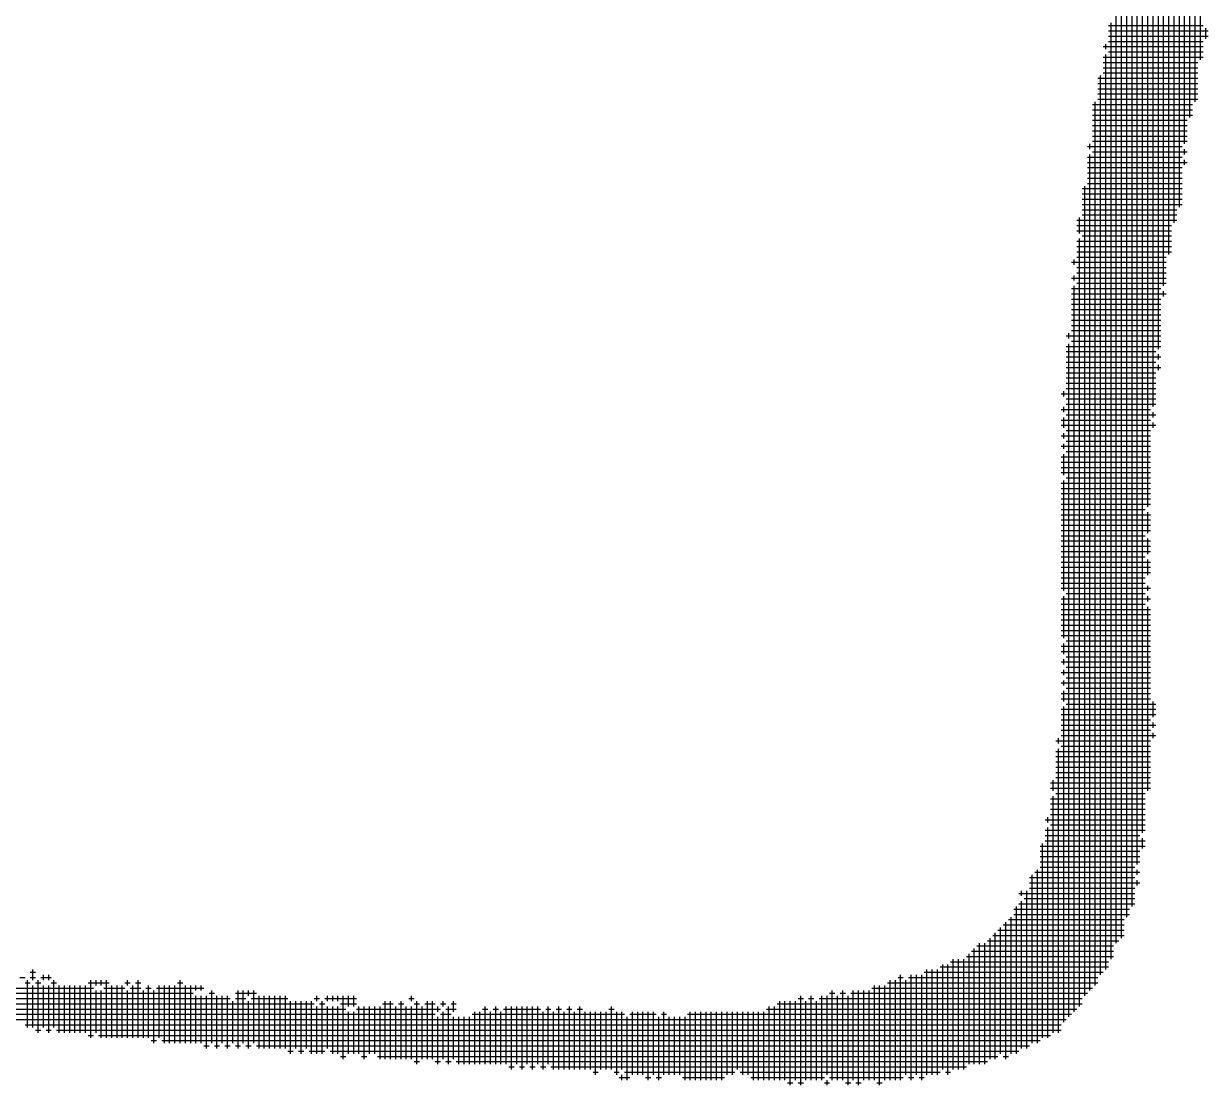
# Model space of a CAD drawing. Header units: feet. Extents: x 0 to 168200, y 0 to 118800.
# Drawn here: x 107194.3 to 107620, y 5256.2 to 5637.7 of the extents above; entities that cross this region are included whole.
import ezdxf

# ---------------------------------------------------------------- set-up
doc = ezdxf.new("R2010")
doc.units = ezdxf.units.FT
doc.header["$LTSCALE"] = 1100
doc.header["$MEASUREMENT"] = 0
doc.layers.add('CX-MISC', color=2, linetype='CONTINUOUS')

# ---------------------------------------------------------------- blocks, each defined once
blk = doc.blocks.new('CXGLOGO-싸인3')
at = {"layer": 'CX-MISC'}
for p, q in [((480.347, 81.907, 1090.783), (480.347, 122.227, 1090.783)), ((479.927, 78.547, 1090.783), (479.927, 120.547, 1090.783)), ((479.507, 77.287, 1090.783), (479.507, 119.707, 1090.783)), ((479.087, 75.187, 1090.783), (479.087, 117.607, 1090.783)), ((478.667, 70.147, 1090.783), (478.667, 116.347, 1090.783)), ((478.247, 68.887, 1090.783), (478.247, 113.827, 1090.783)), ((476.567, 54.187, 1090.783), (476.567, 112.987, 1090.783)), ((476.987, 58.807, 1090.783), (476.987, 113.407, 1090.783)), ((477.407, 63.847, 1090.783), (477.407, 112.987, 1090.783)), ((477.827, 66.367, 1090.783), (477.827, 113.407, 1090.783)), ((476.147, 46.207, 1090.783), (476.147, 102.907, 1090.783)), ((475.727, 20.167, 1090.783), (475.727, 100.387, 1090.783)), ((475.307, 17.647, 1090.783), (475.307, 98.287, 1090.783)), ((474.887, 14.287, 1090.783), (474.887, 96.607, 1090.783)), ((474.467, 13.447, 1090.783), (474.467, 93.667, 1090.783)), ((474.047, 11.767, 1090.783), (474.047, 91.147, 1090.783)), ((473.627, 11.347, 1090.783), (473.627, 88.207, 1090.783)), ((472.997, 84.637, 1090.783), (480.557, 84.637, 1090.783)), ((472.997, 84.217, 1090.783), (480.977, 84.217, 1090.783)), ((473.207, 10.087, 1090.783), (473.207, 84.847, 1090.783)), ((480.767, 83.587, 1090.783), (480.767, 84.427, 1090.783)), ((472.997, 83.797, 1090.783), (480.977, 83.797, 1090.783)), ((472.997, 83.377, 1090.783), (480.557, 83.377, 1090.783)), ((472.577, 82.957, 1090.783), (480.557, 82.957, 1090.783)), ((472.787, 82.747, 1090.783), (472.787, 83.167, 1090.783)), ((472.787, 9.247, 1090.783), (472.787, 82.327, 1090.783)), ((472.997, 82.537, 1090.783), (480.557, 82.537, 1090.783)), ((472.577, 82.117, 1090.783), (480.557, 82.117, 1090.783)), ((472.577, 81.697, 1090.783), (480.137, 81.697, 1090.783)), ((472.157, 80.437, 1090.783), (480.137, 80.437, 1090.783)), ((472.367, 8.827, 1090.783), (472.367, 80.647, 1090.783)), ((472.577, 81.277, 1090.783), (480.137, 81.277, 1090.783)), ((472.577, 80.857, 1090.783), (480.137, 80.857, 1090.783)), ((472.157, 80.017, 1090.783), (480.137, 80.017, 1090.783)), ((472.157, 79.597, 1090.783), (480.137, 79.597, 1090.783)), ((471.947, 7.987, 1090.783), (471.947, 78.547, 1090.783)), ((472.157, 79.177, 1090.783), (480.137, 79.177, 1090.783)), ((472.157, 78.757, 1090.783), (480.137, 78.757, 1090.783)), ((471.737, 78.337, 1090.783), (479.717, 78.337, 1090.783)), ((471.737, 77.917, 1090.783), (479.717, 77.917, 1090.783)), ((471.737, 77.497, 1090.783), (479.717, 77.497, 1090.783)), ((471.737, 77.077, 1090.783), (479.297, 77.077, 1090.783)), ((471.737, 76.657, 1090.783), (479.297, 76.657, 1090.783)), ((471.737, 76.237, 1090.783), (479.297, 76.237, 1090.783)), ((471.737, 75.817, 1090.783), (479.297, 75.817, 1090.783)), ((471.317, 74.977, 1090.783), (478.877, 74.977, 1090.783)), ((471.527, 74.767, 1090.783), (471.527, 75.187, 1090.783)), ((471.737, 75.397, 1090.783), (479.297, 75.397, 1090.783)), ((479.087, 74.347, 1090.783), (479.087, 74.767, 1090.783)), ((471.317, 74.137, 1090.783), (478.877, 74.137, 1090.783)), ((471.527, 7.567, 1090.783), (471.527, 74.347, 1090.783)), ((471.737, 74.557, 1090.783), (479.297, 74.557, 1090.783)), ((479.087, 73.507, 1090.783), (479.087, 73.927, 1090.783)), ((471.317, 73.717, 1090.783), (479.297, 73.717, 1090.783)), ((471.317, 73.297, 1090.783), (478.877, 73.297, 1090.783)), ((471.317, 72.877, 1090.783), (478.877, 72.877, 1090.783)), ((471.317, 72.457, 1090.783), (478.877, 72.457, 1090.783)), ((471.317, 72.037, 1090.783), (478.877, 72.037, 1090.783)), ((470.897, 71.617, 1090.783), (478.877, 71.617, 1090.783)), ((470.897, 71.197, 1090.783), (478.877, 71.197, 1090.783)), ((471.107, 7.147, 1090.783), (471.107, 71.827, 1090.783)), ((470.897, 70.777, 1090.783), (478.877, 70.777, 1090.783)), ((470.897, 70.357, 1090.783), (478.877, 70.357, 1090.783)), ((470.477, 69.097, 1090.783), (478.457, 69.097, 1090.783)), ((470.687, 68.047, 1090.783), (470.687, 69.307, 1090.783)), ((470.897, 69.937, 1090.783), (478.457, 69.937, 1090.783)), ((470.897, 69.517, 1090.783), (478.457, 69.517, 1090.783)), ((470.477, 68.677, 1090.783), (478.037, 68.677, 1090.783)), ((470.477, 68.257, 1090.783), (478.037, 68.257, 1090.783)), ((470.477, 67.417, 1090.783), (478.037, 67.417, 1090.783)), ((470.687, 6.307, 1090.783), (470.687, 67.627, 1090.783)), ((470.897, 67.837, 1090.783), (478.037, 67.837, 1090.783)), ((470.477, 66.997, 1090.783), (478.037, 66.997, 1090.783)), ((470.477, 66.577, 1090.783), (478.037, 66.577, 1090.783)), ((470.057, 65.737, 1090.783), (477.617, 65.737, 1090.783)), ((470.267, 65.527, 1090.783), (470.267, 65.947, 1090.783)), ((470.477, 66.157, 1090.783), (477.617, 66.157, 1090.783)), ((470.477, 65.317, 1090.783), (477.617, 65.317, 1090.783)), ((470.057, 64.477, 1090.783), (477.617, 64.477, 1090.783)), ((470.267, 64.267, 1090.783), (470.267, 64.687, 1090.783)), ((470.477, 64.897, 1090.783), (477.617, 64.897, 1090.783)), ((470.057, 63.637, 1090.783), (477.197, 63.637, 1090.783)), ((470.267, 5.887, 1090.783), (470.267, 63.847, 1090.783)), ((470.477, 64.057, 1090.783), (477.617, 64.057, 1090.783)), ((477.407, 63.007, 1090.783), (477.407, 63.427, 1090.783)), ((470.057, 63.217, 1090.783), (477.617, 63.217, 1090.783)), ((470.057, 62.797, 1090.783), (477.197, 62.797, 1090.783)), ((470.057, 62.377, 1090.783), (477.197, 62.377, 1090.783)), ((470.057, 61.957, 1090.783), (477.197, 61.957, 1090.783)), ((470.057, 61.537, 1090.783), (477.197, 61.537, 1090.783)), ((470.057, 61.117, 1090.783), (477.197, 61.117, 1090.783)), ((470.057, 60.697, 1090.783), (477.197, 60.697, 1090.783)), ((469.637, 59.857, 1090.783), (477.197, 59.857, 1090.783)), ((469.847, 59.647, 1090.783), (469.847, 60.067, 1090.783)), ((470.057, 60.277, 1090.783), (477.197, 60.277, 1090.783)), ((469.637, 59.017, 1090.783), (477.197, 59.017, 1090.783)), ((469.847, 5.467, 1090.783), (469.847, 59.227, 1090.783)), ((470.057, 59.437, 1090.783), (477.197, 59.437, 1090.783)), ((469.637, 58.597, 1090.783), (476.777, 58.597, 1090.783)), ((469.637, 58.177, 1090.783), (477.197, 58.177, 1090.783)), ((469.637, 57.757, 1090.783), (476.777, 57.757, 1090.783)), ((476.987, 57.967, 1090.783), (476.987, 58.387, 1090.783)), ((469.637, 57.337, 1090.783), (477.197, 57.337, 1090.783)), ((469.637, 56.917, 1090.783), (476.777, 56.917, 1090.783)), ((476.987, 57.127, 1090.783), (476.987, 57.547, 1090.783)), ((469.637, 56.497, 1090.783), (476.777, 56.497, 1090.783)), ((469.637, 56.077, 1090.783), (476.777, 56.077, 1090.783)), ((469.217, 55.237, 1090.783), (476.777, 55.237, 1090.783)), ((469.427, 55.027, 1090.783), (469.427, 55.447, 1090.783)), ((469.637, 55.657, 1090.783), (476.777, 55.657, 1090.783)), ((469.217, 53.977, 1090.783), (476.357, 53.977, 1090.783)), ((469.427, 53.767, 1090.783), (469.427, 54.187, 1090.783)), ((469.637, 54.817, 1090.783), (476.777, 54.817, 1090.783)), ((469.637, 54.397, 1090.783), (476.777, 54.397, 1090.783)), ((469.217, 53.137, 1090.783), (476.357, 53.137, 1090.783)), ((469.427, 52.507, 1090.783), (469.427, 53.347, 1090.783)), ((469.637, 53.557, 1090.783), (476.777, 53.557, 1090.783)), ((476.567, 53.347, 1090.783), (476.567, 53.767, 1090.783)), ((469.217, 52.717, 1090.783), (476.777, 52.717, 1090.783)), ((469.427, 51.667, 1090.783), (469.427, 52.087, 1090.783)), ((469.637, 52.297, 1090.783), (476.357, 52.297, 1090.783)), ((476.567, 52.507, 1090.783), (476.567, 52.927, 1090.783)), ((469.217, 51.877, 1090.783), (476.357, 51.877, 1090.783)), ((469.427, 50.827, 1090.783), (469.427, 51.247, 1090.783)), ((469.637, 51.457, 1090.783), (476.357, 51.457, 1090.783)), ((469.217, 51.037, 1090.783), (476.357, 51.037, 1090.783)), ((469.217, 50.197, 1090.783), (476.357, 50.197, 1090.783)), ((469.427, 48.727, 1090.783), (469.427, 50.407, 1090.783)), ((469.637, 50.617, 1090.783), (476.357, 50.617, 1090.783)), ((469.217, 49.777, 1090.783), (476.357, 49.777, 1090.783)), ((469.217, 49.357, 1090.783), (476.357, 49.357, 1090.783)), ((469.217, 48.937, 1090.783), (476.357, 48.937, 1090.783)), ((469.427, 39.487, 1090.783), (469.427, 48.307, 1090.783)), ((469.637, 48.517, 1090.783), (476.357, 48.517, 1090.783)), ((469.217, 48.097, 1090.783), (476.357, 48.097, 1090.783)), ((469.217, 47.677, 1090.783), (476.357, 47.677, 1090.783)), ((469.217, 47.257, 1090.783), (476.357, 47.257, 1090.783)), ((469.217, 46.837, 1090.783), (476.357, 46.837, 1090.783)), ((469.217, 46.417, 1090.783), (476.357, 46.417, 1090.783)), ((469.217, 45.997, 1090.783), (475.937, 45.997, 1090.783)), ((469.217, 45.577, 1090.783), (476.357, 45.577, 1090.783)), ((476.147, 44.107, 1090.783), (476.147, 45.787, 1090.783)), ((469.217, 45.157, 1090.783), (476.357, 45.157, 1090.783)), ((469.217, 44.737, 1090.783), (476.357, 44.737, 1090.783)), ((469.217, 44.317, 1090.783), (476.357, 44.317, 1090.783)), ((469.217, 43.897, 1090.783), (475.937, 43.897, 1090.783)), ((476.147, 42.427, 1090.783), (476.147, 43.687, 1090.783)), ((469.217, 43.477, 1090.783), (476.357, 43.477, 1090.783)), ((469.217, 43.057, 1090.783), (476.357, 43.057, 1090.783)), ((469.217, 42.637, 1090.783), (476.357, 42.637, 1090.783)), ((469.217, 42.217, 1090.783), (475.937, 42.217, 1090.783)), ((469.217, 41.797, 1090.783), (476.357, 41.797, 1090.783)), ((476.147, 40.747, 1090.783), (476.147, 42.007, 1090.783)), ((469.217, 41.377, 1090.783), (476.357, 41.377, 1090.783)), ((469.217, 40.957, 1090.783), (476.357, 40.957, 1090.783)), ((469.217, 40.537, 1090.783), (475.937, 40.537, 1090.783)), ((469.217, 40.117, 1090.783), (475.937, 40.117, 1090.783)), ((476.147, 39.487, 1090.783), (476.147, 39.907, 1090.783)), ((469.217, 39.697, 1090.783), (476.357, 39.697, 1090.783)), ((469.217, 38.857, 1090.783), (476.357, 38.857, 1090.783)), ((469.427, 35.707, 1090.783), (469.427, 39.067, 1090.783)), ((469.637, 39.277, 1090.783), (475.937, 39.277, 1090.783)), ((476.147, 38.647, 1090.783), (476.147, 39.067, 1090.783)), ((469.217, 38.437, 1090.783), (475.937, 38.437, 1090.783)), ((469.217, 38.017, 1090.783), (476.357, 38.017, 1090.783)), ((476.147, 23.527, 1090.783), (476.147, 38.227, 1090.783)), ((469.217, 37.597, 1090.783), (476.357, 37.597, 1090.783)), ((469.217, 37.177, 1090.783), (476.357, 37.177, 1090.783)), ((469.217, 36.757, 1090.783), (476.357, 36.757, 1090.783)), ((469.217, 36.337, 1090.783), (476.357, 36.337, 1090.783)), ((469.217, 35.917, 1090.783), (476.357, 35.917, 1090.783)), ((469.217, 35.077, 1090.783), (476.357, 35.077, 1090.783)), ((469.427, 34.447, 1090.783), (469.427, 35.287, 1090.783)), ((469.637, 35.497, 1090.783), (476.357, 35.497, 1090.783)), ((469.217, 34.657, 1090.783), (476.357, 34.657, 1090.783)), ((469.637, 34.237, 1090.783), (476.357, 34.237, 1090.783)), ((469.217, 33.817, 1090.783), (476.357, 33.817, 1090.783)), ((469.427, 33.607, 1090.783), (469.427, 34.027, 1090.783)), ((469.427, 32.767, 1090.783), (469.427, 33.187, 1090.783)), ((469.637, 33.397, 1090.783), (476.357, 33.397, 1090.783)), ((469.217, 32.977, 1090.783), (476.357, 32.977, 1090.783)), ((469.427, 31.927, 1090.783), (469.427, 32.347, 1090.783)), ((469.637, 32.557, 1090.783), (476.357, 32.557, 1090.783)), ((469.217, 32.137, 1090.783), (476.357, 32.137, 1090.783)), ((469.217, 31.297, 1090.783), (476.357, 31.297, 1090.783)), ((469.427, 30.667, 1090.783), (469.427, 31.507, 1090.783)), ((469.637, 31.717, 1090.783), (476.357, 31.717, 1090.783)), ((469.217, 30.877, 1090.783), (476.357, 30.877, 1090.783)), ((469.637, 30.457, 1090.783), (476.777, 30.457, 1090.783)), ((476.567, 29.407, 1090.783), (476.567, 30.667, 1090.783)), ((469.217, 30.037, 1090.783), (476.777, 30.037, 1090.783)), ((469.217, 29.617, 1090.783), (476.777, 29.617, 1090.783)), ((469.427, 5.047, 1090.783), (469.427, 30.247, 1090.783)), ((469.217, 29.197, 1090.783), (476.357, 29.197, 1090.783)), ((469.217, 28.777, 1090.783), (476.777, 28.777, 1090.783)), ((476.567, 28.567, 1090.783), (476.567, 28.987, 1090.783)), ((468.797, 27.517, 1090.783), (476.357, 27.517, 1090.783)), ((469.007, 27.307, 1090.783), (469.007, 27.727, 1090.783)), ((469.217, 28.357, 1090.783), (476.357, 28.357, 1090.783)), ((469.217, 27.937, 1090.783), (476.777, 27.937, 1090.783)), ((476.567, 27.727, 1090.783), (476.567, 28.147, 1090.783)), ((468.797, 26.677, 1090.783), (476.357, 26.677, 1090.783)), ((469.007, 4.207, 1090.783), (469.007, 26.887, 1090.783)), ((469.217, 27.097, 1090.783), (476.357, 27.097, 1090.783)), ((468.797, 26.257, 1090.783), (476.357, 26.257, 1090.783)), ((468.797, 25.837, 1090.783), (476.357, 25.837, 1090.783)), ((468.797, 25.417, 1090.783), (476.357, 25.417, 1090.783)), ((468.797, 24.997, 1090.783), (476.357, 24.997, 1090.783)), ((468.377, 24.157, 1090.783), (476.357, 24.157, 1090.783)), ((468.377, 23.737, 1090.783), (476.357, 23.737, 1090.783)), ((468.587, 23.527, 1090.783), (468.587, 24.367, 1090.783)), ((468.797, 24.577, 1090.783), (476.357, 24.577, 1090.783)), ((468.377, 22.897, 1090.783), (475.937, 22.897, 1090.783)), ((468.587, 4.207, 1090.783), (468.587, 23.107, 1090.783)), ((468.797, 23.317, 1090.783), (475.937, 23.317, 1090.783)), ((468.377, 22.477, 1090.783), (475.937, 22.477, 1090.783)), ((468.377, 22.057, 1090.783), (475.937, 22.057, 1090.783)), ((467.957, 21.217, 1090.783), (475.937, 21.217, 1090.783)), ((468.167, 21.007, 1090.783), (468.167, 21.427, 1090.783)), ((468.377, 21.637, 1090.783), (475.937, 21.637, 1090.783)), ((467.957, 20.377, 1090.783), (475.937, 20.377, 1090.783)), ((467.957, 19.957, 1090.783), (475.517, 19.957, 1090.783)), ((468.167, 3.787, 1090.783), (468.167, 20.587, 1090.783)), ((468.377, 20.797, 1090.783), (475.937, 20.797, 1090.783)), ((467.537, 19.117, 1090.783), (475.937, 19.117, 1090.783)), ((467.747, 3.787, 1090.783), (467.747, 19.327, 1090.783)), ((467.957, 19.537, 1090.783), (475.937, 19.537, 1090.783)), ((475.727, 18.907, 1090.783), (475.727, 19.747, 1090.783)), ((467.537, 18.697, 1090.783), (475.517, 18.697, 1090.783)), ((467.537, 18.277, 1090.783), (475.517, 18.277, 1090.783)), ((467.327, 3.367, 1090.783), (467.327, 17.227, 1090.783)), ((467.537, 17.857, 1090.783), (475.517, 17.857, 1090.783)), ((467.537, 17.437, 1090.783), (475.097, 17.437, 1090.783)), ((475.307, 16.807, 1090.783), (475.307, 17.227, 1090.783)), ((466.697, 16.597, 1090.783), (475.097, 16.597, 1090.783)), ((466.697, 16.177, 1090.783), (475.517, 16.177, 1090.783)), ((466.907, 3.367, 1090.783), (466.907, 16.807, 1090.783)), ((467.117, 17.017, 1090.783), (475.517, 17.017, 1090.783)), ((475.307, 15.967, 1090.783), (475.307, 16.387, 1090.783)), ((465.857, 15.337, 1090.783), (475.097, 15.337, 1090.783)), ((466.067, 15.127, 1090.783), (466.067, 15.547, 1090.783)), ((466.487, 2.947, 1090.783), (466.487, 15.547, 1090.783)), ((466.697, 15.757, 1090.783), (475.097, 15.757, 1090.783)), ((465.647, 2.527, 1090.783), (465.647, 14.287, 1090.783)), ((465.857, 14.497, 1090.783), (475.097, 14.497, 1090.783)), ((466.067, 2.947, 1090.783), (466.067, 14.707, 1090.783)), ((466.277, 14.917, 1090.783), (475.097, 14.917, 1090.783)), ((465.227, 2.527, 1090.783), (465.227, 13.447, 1090.783)), ((465.437, 14.077, 1090.783), (474.677, 14.077, 1090.783)), ((465.437, 13.657, 1090.783), (474.677, 13.657, 1090.783)), ((464.177, 12.397, 1090.783), (474.257, 12.397, 1090.783)), ((464.387, 2.527, 1090.783), (464.387, 12.607, 1090.783)), ((464.597, 12.817, 1090.783), (474.257, 12.817, 1090.783)), ((464.807, 2.107, 1090.783), (464.807, 13.027, 1090.783)), ((465.017, 13.237, 1090.783), (474.257, 13.237, 1090.783)), ((463.337, 11.557, 1090.783), (473.837, 11.557, 1090.783)), ((463.547, 2.107, 1090.783), (463.547, 11.767, 1090.783)), ((463.757, 11.977, 1090.783), (474.257, 11.977, 1090.783)), ((463.967, 2.107, 1090.783), (463.967, 12.187, 1090.783)), ((461.867, 1.687, 1090.783), (461.867, 10.507, 1090.783)), ((462.077, 10.717, 1090.783), (473.417, 10.717, 1090.783)), ((462.287, 1.687, 1090.783), (462.287, 10.927, 1090.783)), ((462.497, 11.137, 1090.783), (473.417, 11.137, 1090.783)), ((462.707, 1.687, 1090.783), (462.707, 11.347, 1090.783)), ((463.127, 1.687, 1090.783), (463.127, 11.347, 1090.783)), ((459.767, 1.267, 1090.783), (459.767, 9.667, 1090.783)), ((460.187, 0.847, 1090.783), (460.187, 9.667, 1090.783)), ((460.397, 9.877, 1090.783), (472.997, 9.877, 1090.783)), ((460.607, 1.267, 1090.783), (460.607, 10.087, 1090.783)), ((461.027, 1.267, 1090.783), (461.027, 10.087, 1090.783)), ((461.447, 1.267, 1090.783), (461.447, 10.087, 1090.783)), ((461.657, 10.297, 1090.783), (473.417, 10.297, 1090.783)), ((386.057, 8.617, 1090.783), (386.477, 8.617, 1090.783)), ((386.897, 9.037, 1090.783), (387.317, 9.037, 1090.783)), ((386.897, 8.617, 1090.783), (387.317, 8.617, 1090.783)), ((387.107, 8.407, 1090.783), (387.107, 9.247, 1090.783)), ((387.737, 8.617, 1090.783), (388.577, 8.617, 1090.783)), ((387.947, 8.407, 1090.783), (387.947, 8.827, 1090.783)), ((388.367, 8.407, 1090.783), (388.367, 8.827, 1090.783)), ((456.197, 8.617, 1090.783), (456.617, 8.617, 1090.783)), ((456.407, 0.427, 1090.783), (456.407, 8.827, 1090.783)), ((457.037, 8.617, 1090.783), (472.157, 8.617, 1090.783)), ((457.247, 0.427, 1090.783), (457.247, 8.827, 1090.783)), ((457.667, 0.847, 1090.783), (457.667, 8.827, 1090.783)), ((458.087, 0.427, 1090.783), (458.087, 8.827, 1090.783)), ((458.297, 9.037, 1090.783), (472.577, 9.037, 1090.783)), ((458.507, 0.847, 1090.783), (458.507, 9.247, 1090.783)), ((458.927, 0.847, 1090.783), (458.927, 9.247, 1090.783)), ((459.347, 0.847, 1090.783), (459.347, 9.247, 1090.783)), ((459.557, 9.457, 1090.783), (472.997, 9.457, 1090.783)), ((357.077, 7.777, 1090.783), (391.937, 7.777, 1090.783)), ((386.477, 8.197, 1090.783), (386.897, 8.197, 1090.783)), ((386.687, 4.627, 1090.783), (386.687, 8.407, 1090.783)), ((387.107, 4.627, 1090.783), (387.107, 7.987, 1090.783)), ((387.317, 8.197, 1090.783), (387.737, 8.197, 1090.783)), ((387.527, 4.207, 1090.783), (387.527, 8.407, 1090.783)), ((387.947, 4.627, 1090.783), (387.947, 7.987, 1090.783)), ((388.367, 4.207, 1090.783), (388.367, 7.987, 1090.783)), ((388.577, 8.197, 1090.783), (388.997, 8.197, 1090.783)), ((388.787, 4.627, 1090.783), (388.787, 8.407, 1090.783)), ((389.207, 4.207, 1090.783), (389.207, 7.987, 1090.783)), ((389.627, 4.207, 1090.783), (389.627, 7.987, 1090.783)), ((390.047, 4.207, 1090.783), (390.047, 7.987, 1090.783)), ((390.467, 4.207, 1090.783), (390.467, 7.987, 1090.783)), ((390.887, 4.207, 1090.783), (390.887, 7.987, 1090.783)), ((391.307, 4.207, 1090.783), (391.307, 7.987, 1090.783)), ((391.517, 8.197, 1090.783), (393.197, 8.197, 1090.783)), ((391.727, 3.787, 1090.783), (391.727, 8.407, 1090.783)), ((392.147, 7.987, 1090.783), (392.147, 8.407, 1090.783)), ((392.567, 7.987, 1090.783), (392.567, 8.407, 1090.783)), ((392.777, 7.777, 1090.783), (394.457, 7.777, 1090.783)), ((392.987, 3.787, 1090.783), (392.987, 8.407, 1090.783)), ((393.407, 3.787, 1090.783), (393.407, 7.987, 1090.783)), ((393.827, 3.787, 1090.783), (393.827, 7.987, 1090.783)), ((394.247, 3.787, 1090.783), (394.247, 7.987, 1090.783)), ((394.457, 8.197, 1090.783), (394.877, 8.197, 1090.783)), ((394.667, 7.987, 1090.783), (394.667, 8.407, 1090.783)), ((394.877, 7.777, 1090.783), (395.717, 7.777, 1090.783)), ((395.087, 3.787, 1090.783), (395.087, 7.987, 1090.783)), ((395.297, 8.197, 1090.783), (395.717, 8.197, 1090.783)), ((395.507, 3.787, 1090.783), (395.507, 8.407, 1090.783)), ((396.137, 7.777, 1090.783), (396.557, 7.777, 1090.783)), ((396.347, 3.787, 1090.783), (396.347, 7.987, 1090.783)), ((396.977, 7.777, 1090.783), (400.757, 7.777, 1090.783)), ((397.187, 3.787, 1090.783), (397.187, 7.987, 1090.783)), ((397.607, 3.367, 1090.783), (397.607, 7.987, 1090.783)), ((398.027, 3.367, 1090.783), (398.027, 7.987, 1090.783)), ((398.447, 3.367, 1090.783), (398.447, 7.987, 1090.783)), ((398.657, 8.197, 1090.783), (399.077, 8.197, 1090.783)), ((398.867, 3.367, 1090.783), (398.867, 8.407, 1090.783)), ((399.287, 3.367, 1090.783), (399.287, 7.987, 1090.783)), ((399.707, 3.367, 1090.783), (399.707, 7.987, 1090.783)), ((400.127, 7.567, 1090.783), (400.127, 7.987, 1090.783)), ((400.547, 7.567, 1090.783), (400.547, 7.987, 1090.783)), ((454.097, 7.777, 1090.783), (471.737, 7.777, 1090.783)), ((454.307, 0.427, 1090.783), (454.307, 7.987, 1090.783)), ((454.727, 0.007, 1090.783), (454.727, 7.987, 1090.783)), ((455.147, 0.427, 1090.783), (455.147, 7.987, 1090.783)), ((455.357, 8.197, 1090.783), (472.157, 8.197, 1090.783)), ((455.567, 0.427, 1090.783), (455.567, 8.407, 1090.783)), ((455.987, 0.427, 1090.783), (455.987, 8.407, 1090.783)), ((456.827, 0.847, 1090.783), (456.827, 8.407, 1090.783)), ((364.637, 7.357, 1090.783), (399.917, 7.357, 1090.783)), ((364.637, 6.937, 1090.783), (402.857, 6.937, 1090.783)), ((392.147, 4.207, 1090.783), (392.147, 7.567, 1090.783)), ((392.567, 3.787, 1090.783), (392.567, 7.567, 1090.783)), ((394.667, 3.787, 1090.783), (394.667, 7.567, 1090.783)), ((395.927, 3.787, 1090.783), (395.927, 7.567, 1090.783)), ((396.767, 3.367, 1090.783), (396.767, 7.567, 1090.783)), ((400.127, 3.367, 1090.783), (400.127, 7.147, 1090.783)), ((400.547, 3.367, 1090.783), (400.547, 7.147, 1090.783)), ((400.967, 2.947, 1090.783), (400.967, 7.147, 1090.783)), ((401.177, 7.357, 1090.783), (401.597, 7.357, 1090.783)), ((401.387, 3.367, 1090.783), (401.387, 7.567, 1090.783)), ((401.807, 2.947, 1090.783), (401.807, 7.147, 1090.783)), ((402.227, 3.367, 1090.783), (402.227, 7.147, 1090.783)), ((402.647, 2.947, 1090.783), (402.647, 7.147, 1090.783)), ((403.067, 3.367, 1090.783), (403.067, 6.727, 1090.783)), ((403.277, 7.357, 1090.783), (404.957, 7.357, 1090.783)), ((403.277, 6.937, 1090.783), (404.117, 6.937, 1090.783)), ((403.487, 2.947, 1090.783), (403.487, 7.567, 1090.783)), ((403.907, 3.367, 1090.783), (403.907, 7.567, 1090.783)), ((404.327, 7.147, 1090.783), (404.327, 7.567, 1090.783)), ((404.327, 2.947, 1090.783), (404.327, 6.727, 1090.783)), ((404.537, 6.937, 1090.783), (407.477, 6.937, 1090.783)), ((404.747, 3.367, 1090.783), (404.747, 7.567, 1090.783)), ((405.167, 2.947, 1090.783), (405.167, 7.147, 1090.783)), ((405.587, 2.947, 1090.783), (405.587, 7.147, 1090.783)), ((406.007, 2.947, 1090.783), (406.007, 7.147, 1090.783)), ((406.427, 2.947, 1090.783), (406.427, 7.147, 1090.783)), ((406.847, 2.947, 1090.783), (406.847, 7.147, 1090.783)), ((407.267, 2.947, 1090.783), (407.267, 7.147, 1090.783)), ((407.687, 2.527, 1090.783), (407.687, 6.727, 1090.783)), ((408.107, 2.947, 1090.783), (408.107, 6.727, 1090.783)), ((408.527, 2.527, 1090.783), (408.527, 6.727, 1090.783)), ((408.947, 2.947, 1090.783), (408.947, 6.727, 1090.783)), ((409.367, 2.527, 1090.783), (409.367, 6.727, 1090.783)), ((409.577, 6.937, 1090.783), (409.997, 6.937, 1090.783)), ((409.787, 6.727, 1090.783), (409.787, 7.147, 1090.783)), ((410.207, 2.527, 1090.783), (410.207, 6.727, 1090.783)), ((410.417, 6.937, 1090.783), (412.937, 6.937, 1090.783)), ((410.627, 6.727, 1090.783), (410.627, 7.147, 1090.783)), ((411.047, 6.727, 1090.783), (411.047, 7.147, 1090.783)), ((411.467, 6.727, 1090.783), (411.467, 7.147, 1090.783)), ((411.887, 2.107, 1090.783), (411.887, 7.147, 1090.783)), ((412.307, 6.307, 1090.783), (412.307, 7.147, 1090.783)), ((412.727, 6.307, 1090.783), (412.727, 7.147, 1090.783)), ((415.247, 2.107, 1090.783), (415.247, 6.727, 1090.783)), ((415.667, 2.107, 1090.783), (415.667, 6.727, 1090.783)), ((416.507, 2.107, 1090.783), (416.507, 6.727, 1090.783)), ((417.137, 6.937, 1090.783), (417.557, 6.937, 1090.783)), ((417.347, 6.727, 1090.783), (417.347, 7.147, 1090.783)), ((417.767, 1.687, 1090.783), (417.767, 6.727, 1090.783)), ((418.607, 2.107, 1090.783), (418.607, 6.727, 1090.783)), ((419.027, 2.107, 1090.783), (419.027, 6.727, 1090.783)), ((419.867, 6.307, 1090.783), (419.867, 6.727, 1090.783)), ((420.707, 5.887, 1090.783), (420.707, 6.727, 1090.783)), ((446.747, 0.427, 1090.783), (446.747, 6.727, 1090.783)), ((447.167, 0.427, 1090.783), (447.167, 6.727, 1090.783)), ((447.587, 0.007, 1090.783), (447.587, 6.727, 1090.783)), ((448.007, 0.427, 1090.783), (448.007, 6.727, 1090.783)), ((448.217, 6.937, 1090.783), (448.637, 6.937, 1090.783)), ((448.427, 0.007, 1090.783), (448.427, 7.147, 1090.783)), ((448.847, 0.427, 1090.783), (448.847, 6.727, 1090.783)), ((449.057, 6.937, 1090.783), (449.477, 6.937, 1090.783)), ((449.267, 0.427, 1090.783), (449.267, 7.147, 1090.783)), ((449.687, 0.427, 1090.783), (449.687, 6.727, 1090.783)), ((449.897, 6.937, 1090.783), (470.897, 6.937, 1090.783)), ((450.107, 0.427, 1090.783), (450.107, 7.147, 1090.783)), ((450.527, 0.847, 1090.783), (450.527, 7.147, 1090.783)), ((450.737, 7.357, 1090.783), (451.157, 7.357, 1090.783)), ((450.947, 0.427, 1090.783), (450.947, 7.567, 1090.783)), ((451.367, 0.427, 1090.783), (451.367, 7.147, 1090.783)), ((451.577, 7.357, 1090.783), (451.997, 7.357, 1090.783)), ((451.787, 0.427, 1090.783), (451.787, 7.567, 1090.783)), ((452.207, 0.007, 1090.783), (452.207, 7.147, 1090.783)), ((452.417, 7.357, 1090.783), (471.317, 7.357, 1090.783)), ((452.627, 0.427, 1090.783), (452.627, 7.567, 1090.783)), ((453.047, 0.007, 1090.783), (453.047, 7.567, 1090.783)), ((453.467, 0.427, 1090.783), (453.467, 7.567, 1090.783)), ((453.887, 0.427, 1090.783), (453.887, 7.567, 1090.783)), ((369.677, 6.097, 1090.783), (412.097, 6.097, 1090.783)), ((372.197, 6.517, 1090.783), (409.577, 6.517, 1090.783)), ((376.397, 5.677, 1090.783), (419.237, 5.677, 1090.783)), ((409.787, 2.527, 1090.783), (409.787, 6.307, 1090.783)), ((409.997, 6.517, 1090.783), (410.417, 6.517, 1090.783)), ((410.627, 2.947, 1090.783), (410.627, 6.307, 1090.783)), ((411.047, 2.527, 1090.783), (411.047, 6.307, 1090.783)), ((411.467, 2.527, 1090.783), (411.467, 6.307, 1090.783)), ((411.677, 6.517, 1090.783), (412.937, 6.517, 1090.783)), ((412.307, 2.527, 1090.783), (412.307, 5.887, 1090.783)), ((412.727, 2.527, 1090.783), (412.727, 5.887, 1090.783)), ((412.937, 6.097, 1090.783), (419.657, 6.097, 1090.783)), ((413.147, 2.527, 1090.783), (413.147, 6.307, 1090.783)), ((413.567, 2.107, 1090.783), (413.567, 6.307, 1090.783)), ((413.987, 2.527, 1090.783), (413.987, 6.307, 1090.783)), ((414.407, 2.527, 1090.783), (414.407, 6.307, 1090.783)), ((414.827, 2.107, 1090.783), (414.827, 6.307, 1090.783)), ((415.037, 6.517, 1090.783), (415.877, 6.517, 1090.783)), ((416.087, 2.107, 1090.783), (416.087, 6.307, 1090.783)), ((416.297, 6.517, 1090.783), (416.717, 6.517, 1090.783)), ((416.927, 2.107, 1090.783), (416.927, 6.307, 1090.783)), ((417.347, 2.107, 1090.783), (417.347, 6.307, 1090.783)), ((417.557, 6.517, 1090.783), (417.977, 6.517, 1090.783)), ((418.187, 2.107, 1090.783), (418.187, 6.307, 1090.783)), ((418.397, 6.517, 1090.783), (419.237, 6.517, 1090.783)), ((419.447, 5.887, 1090.783), (419.447, 6.307, 1090.783)), ((419.657, 6.517, 1090.783), (420.077, 6.517, 1090.783)), ((419.657, 5.677, 1090.783), (420.497, 5.677, 1090.783)), ((419.867, 2.107, 1090.783), (419.867, 5.887, 1090.783)), ((420.077, 6.097, 1090.783), (420.917, 6.097, 1090.783)), ((420.287, 1.687, 1090.783), (420.287, 6.307, 1090.783)), ((420.497, 6.517, 1090.783), (420.917, 6.517, 1090.783)), ((422.177, 5.677, 1090.783), (434.357, 5.677, 1090.783)), ((422.387, 1.687, 1090.783), (422.387, 5.887, 1090.783)), ((422.807, 1.687, 1090.783), (422.807, 5.887, 1090.783)), ((423.017, 6.097, 1090.783), (423.437, 6.097, 1090.783)), ((423.227, 1.687, 1090.783), (423.227, 6.307, 1090.783)), ((423.647, 1.687, 1090.783), (423.647, 5.887, 1090.783)), ((423.857, 6.097, 1090.783), (424.277, 6.097, 1090.783)), ((424.067, 1.687, 1090.783), (424.067, 6.307, 1090.783)), ((424.487, 1.687, 1090.783), (424.487, 5.887, 1090.783)), ((424.697, 6.097, 1090.783), (427.637, 6.097, 1090.783)), ((424.907, 1.687, 1090.783), (424.907, 6.307, 1090.783)), ((425.327, 1.267, 1090.783), (425.327, 6.307, 1090.783)), ((425.747, 1.687, 1090.783), (425.747, 6.307, 1090.783)), ((426.167, 1.267, 1090.783), (426.167, 6.307, 1090.783)), ((426.587, 1.687, 1090.783), (426.587, 6.307, 1090.783)), ((427.007, 1.267, 1090.783), (427.007, 6.307, 1090.783)), ((427.427, 1.687, 1090.783), (427.427, 6.307, 1090.783)), ((427.847, 1.267, 1090.783), (427.847, 5.887, 1090.783)), ((428.057, 6.097, 1090.783), (428.477, 6.097, 1090.783)), ((428.267, 1.687, 1090.783), (428.267, 6.307, 1090.783)), ((428.687, 1.267, 1090.783), (428.687, 5.887, 1090.783)), ((428.897, 6.097, 1090.783), (429.317, 6.097, 1090.783)), ((429.107, 1.267, 1090.783), (429.107, 6.307, 1090.783)), ((429.527, 1.267, 1090.783), (429.527, 5.887, 1090.783)), ((429.737, 6.097, 1090.783), (430.157, 6.097, 1090.783)), ((429.947, 1.267, 1090.783), (429.947, 6.307, 1090.783)), ((430.367, 1.267, 1090.783), (430.367, 5.887, 1090.783)), ((430.577, 6.097, 1090.783), (430.997, 6.097, 1090.783)), ((430.787, 1.267, 1090.783), (430.787, 6.307, 1090.783)), ((431.207, 1.267, 1090.783), (431.207, 5.887, 1090.783)), ((431.627, 1.267, 1090.783), (431.627, 5.887, 1090.783)), ((432.047, 0.847, 1090.783), (432.047, 5.887, 1090.783)), ((432.467, 1.267, 1090.783), (432.467, 5.887, 1090.783)), ((432.887, 1.267, 1090.783), (432.887, 5.887, 1090.783)), ((433.097, 6.097, 1090.783), (433.517, 6.097, 1090.783)), ((433.307, 1.267, 1090.783), (433.307, 6.307, 1090.783)), ((433.727, 0.847, 1090.783), (433.727, 5.887, 1090.783)), ((434.147, 1.267, 1090.783), (434.147, 5.887, 1090.783)), ((434.777, 5.677, 1090.783), (436.877, 5.677, 1090.783)), ((434.987, 0.847, 1090.783), (434.987, 5.887, 1090.783)), ((435.407, 0.847, 1090.783), (435.407, 5.887, 1090.783)), ((435.827, 0.847, 1090.783), (435.827, 5.887, 1090.783)), ((436.247, 0.427, 1090.783), (436.247, 5.887, 1090.783)), ((436.667, 0.847, 1090.783), (436.667, 5.887, 1090.783)), ((437.297, 5.677, 1090.783), (437.717, 5.677, 1090.783)), ((437.507, 0.847, 1090.783), (437.507, 5.887, 1090.783)), ((439.397, 5.677, 1090.783), (470.057, 5.677, 1090.783)), ((439.607, 0.427, 1090.783), (439.607, 5.887, 1090.783)), ((440.027, 0.427, 1090.783), (440.027, 5.887, 1090.783)), ((440.447, 0.427, 1090.783), (440.447, 5.887, 1090.783)), ((440.867, 0.427, 1090.783), (440.867, 5.887, 1090.783)), ((441.287, 0.427, 1090.783), (441.287, 5.887, 1090.783)), ((441.707, 0.427, 1090.783), (441.707, 5.887, 1090.783)), ((442.127, 0.427, 1090.783), (442.127, 5.887, 1090.783)), ((442.547, 0.847, 1090.783), (442.547, 5.887, 1090.783)), ((442.967, 0.847, 1090.783), (442.967, 5.887, 1090.783)), ((443.387, 1.267, 1090.783), (443.387, 5.887, 1090.783)), ((443.807, 0.847, 1090.783), (443.807, 5.887, 1090.783)), ((444.227, 0.847, 1090.783), (444.227, 5.887, 1090.783)), ((444.647, 0.427, 1090.783), (444.647, 5.887, 1090.783)), ((445.067, 0.427, 1090.783), (445.067, 5.887, 1090.783)), ((445.487, 0.427, 1090.783), (445.487, 5.887, 1090.783)), ((445.697, 6.097, 1090.783), (470.477, 6.097, 1090.783)), ((445.907, 0.427, 1090.783), (445.907, 6.307, 1090.783)), ((446.327, 0.427, 1090.783), (446.327, 6.307, 1090.783)), ((446.537, 6.517, 1090.783), (470.897, 6.517, 1090.783)), ((378.917, 5.257, 1090.783), (469.637, 5.257, 1090.783)), ((386.477, 4.837, 1090.783), (469.217, 4.837, 1090.783)), ((419.447, 1.687, 1090.783), (419.447, 5.467, 1090.783)), ((420.707, 2.107, 1090.783), (420.707, 5.467, 1090.783)), ((421.127, 1.687, 1090.783), (421.127, 5.467, 1090.783)), ((421.547, 1.687, 1090.783), (421.547, 5.467, 1090.783)), ((421.967, 1.687, 1090.783), (421.967, 5.467, 1090.783)), ((434.567, 0.427, 1090.783), (434.567, 5.467, 1090.783)), ((437.087, 0.427, 1090.783), (437.087, 5.467, 1090.783)), ((437.927, 0.847, 1090.783), (437.927, 5.467, 1090.783)), ((438.347, 0.847, 1090.783), (438.347, 5.467, 1090.783)), ((438.767, 0.847, 1090.783), (438.767, 5.467, 1090.783)), ((439.187, 0.427, 1090.783), (439.187, 5.467, 1090.783)), ((387.317, 4.417, 1090.783), (387.737, 4.417, 1090.783)), ((388.157, 4.417, 1090.783), (388.577, 4.417, 1090.783)), ((388.997, 4.417, 1090.783), (469.217, 4.417, 1090.783)), ((391.517, 3.997, 1090.783), (391.937, 3.997, 1090.783)), ((392.357, 3.997, 1090.783), (468.377, 3.997, 1090.783)), ((396.557, 3.577, 1090.783), (396.977, 3.577, 1090.783)), ((397.397, 3.577, 1090.783), (467.537, 3.577, 1090.783)), ((400.757, 3.157, 1090.783), (401.177, 3.157, 1090.783)), ((401.597, 3.157, 1090.783), (402.017, 3.157, 1090.783)), ((402.437, 3.157, 1090.783), (402.857, 3.157, 1090.783)), ((403.277, 3.157, 1090.783), (403.697, 3.157, 1090.783)), ((404.117, 3.157, 1090.783), (404.537, 3.157, 1090.783)), ((404.957, 3.157, 1090.783), (466.697, 3.157, 1090.783)), ((407.477, 2.737, 1090.783), (407.897, 2.737, 1090.783)), ((408.317, 2.737, 1090.783), (408.737, 2.737, 1090.783)), ((409.157, 2.737, 1090.783), (410.417, 2.737, 1090.783)), ((410.837, 2.737, 1090.783), (465.857, 2.737, 1090.783)), ((411.677, 2.317, 1090.783), (412.097, 2.317, 1090.783)), ((413.357, 2.317, 1090.783), (413.777, 2.317, 1090.783)), ((414.617, 2.317, 1090.783), (464.177, 2.317, 1090.783)), ((417.557, 1.897, 1090.783), (417.977, 1.897, 1090.783)), ((419.237, 1.897, 1090.783), (419.657, 1.897, 1090.783)), ((420.077, 1.897, 1090.783), (420.497, 1.897, 1090.783)), ((420.917, 1.897, 1090.783), (463.337, 1.897, 1090.783)), ((464.597, 2.317, 1090.783), (465.017, 2.317, 1090.783)), ((425.117, 1.477, 1090.783), (425.537, 1.477, 1090.783)), ((425.957, 1.477, 1090.783), (426.377, 1.477, 1090.783)), ((426.797, 1.477, 1090.783), (427.217, 1.477, 1090.783)), ((427.637, 1.477, 1090.783), (428.057, 1.477, 1090.783)), ((428.477, 1.477, 1090.783), (461.657, 1.477, 1090.783)), ((431.837, 1.057, 1090.783), (432.257, 1.057, 1090.783)), ((433.517, 1.057, 1090.783), (433.937, 1.057, 1090.783)), ((434.357, 1.057, 1090.783), (443.177, 1.057, 1090.783)), ((443.597, 1.057, 1090.783), (459.557, 1.057, 1090.783)), ((459.977, 1.057, 1090.783), (460.397, 1.057, 1090.783)), ((433.937, 0.637, 1090.783), (434.777, 0.637, 1090.783)), ((434.147, 0.427, 1090.783), (434.147, 0.847, 1090.783)), ((436.037, 0.637, 1090.783), (436.457, 0.637, 1090.783)), ((436.877, 0.637, 1090.783), (437.297, 0.637, 1090.783)), ((438.977, 0.637, 1090.783), (442.337, 0.637, 1090.783)), ((444.437, 0.637, 1090.783), (450.317, 0.637, 1090.783)), ((447.377, 0.217, 1090.783), (447.797, 0.217, 1090.783)), ((448.217, 0.217, 1090.783), (448.637, 0.217, 1090.783)), ((450.317, 0.217, 1090.783), (450.737, 0.217, 1090.783)), ((450.527, 0.007, 1090.783), (450.527, 0.427, 1090.783)), ((450.737, 0.637, 1090.783), (456.617, 0.637, 1090.783)), ((451.997, 0.217, 1090.783), (452.417, 0.217, 1090.783)), ((452.837, 0.217, 1090.783), (453.257, 0.217, 1090.783)), ((454.517, 0.217, 1090.783), (454.937, 0.217, 1090.783)), ((457.037, 0.637, 1090.783), (457.457, 0.637, 1090.783)), ((457.877, 0.637, 1090.783), (458.297, 0.637, 1090.783))]:
    blk.add_line(p, q, dxfattribs=at)

msp = doc.modelspace()

# ---------------------------------------------------------------- block references
at = {"layer": 'CX-MISC', "color": 7, "xscale": 4.500000004190952, "yscale": 4.500000004190952, "zscale": 4.500000004190952}
msp.add_blockref('CXGLOGO-싸인3', (105455.64, 5256.17), dxfattribs=at)

doc.saveas('drawing.dxf')
